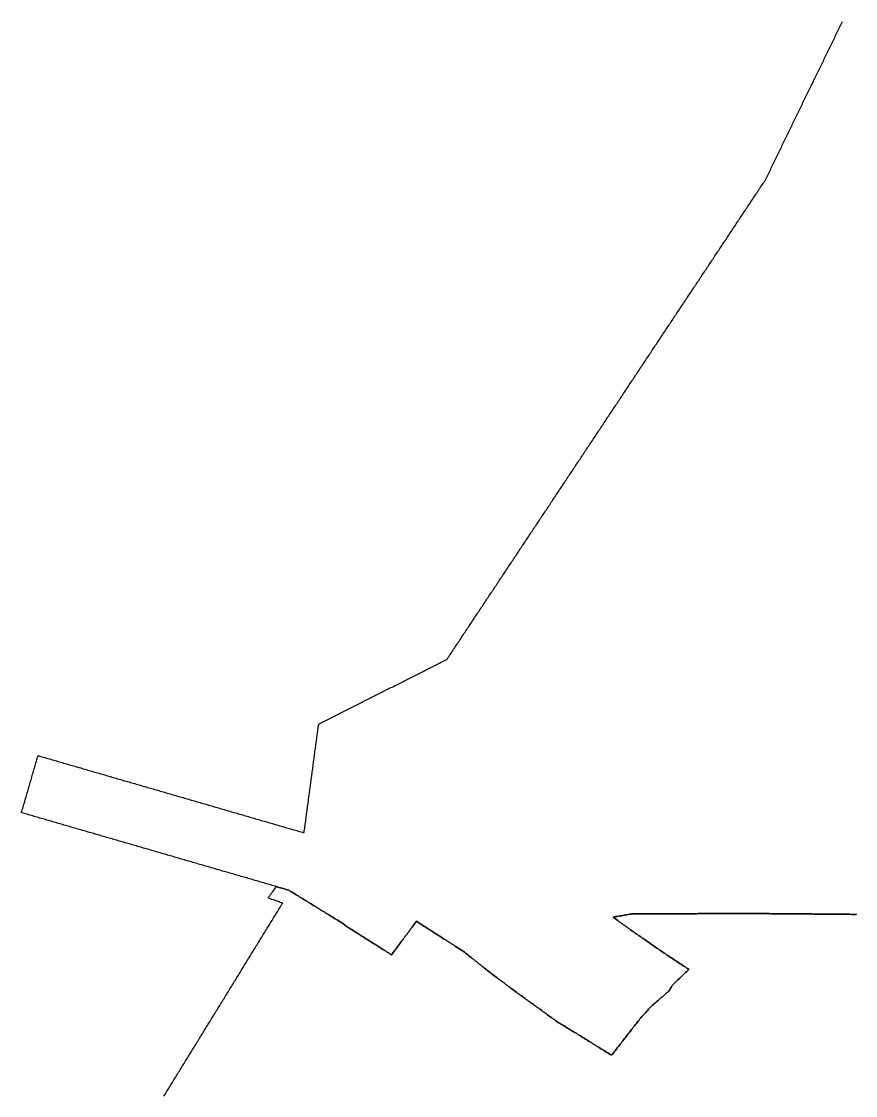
# Model space of a CAD drawing. Header units: inches. Extents: x 130170 to 284068, y 377793 to 804530.
# Drawn here: x 151872 to 157483, y 614073 to 621298 of the extents above; entities that cross this region are included whole.
import ezdxf

# ---------------------------------------------------------------- set-up
doc = ezdxf.new("R2010")
doc.units = ezdxf.units.IN
doc.header["$MEASUREMENT"] = 0
doc.layers.add('muni_il', color=7, linetype='Continuous')

msp = doc.modelspace()

# ---------------------------------------------------------------- linework, layer by layer
at = {"layer": 'muni_il'}
for points in [[(157489.4, 615292.4), (157482.2, 615291.5), (157473.1, 615291.6), (157463.9, 615291.7), (157454.8, 615291.8), (157445, 615291.9), (157435.2, 615291.9), (157425.5, 615292), (157415.7, 615292.1), (157405.9, 615292.2), (157396.2, 615292.3), (157386.4, 615292.4), (157376.6, 615292.5), (157366.9, 615292.6), (157357.1, 615292.6), (157347.3, 615292.7), (157337.6, 615292.8), (157327.8, 615292.9), (157318.2, 615293), (157308.7, 615293.1), (157298.8, 615293.2), (157288.8, 615293.3), (157278.9, 615293.4), (157268.9, 615293.5), (157259, 615293.5), (157249, 615293.6), (157239.1, 615293.7), (157229.1, 615293.8), (157219.2, 615293.9), (157209.2, 615294), (157199.3, 615294.1), (157189.3, 615294.2), (157179.4, 615294.3), (157169.4, 615294.4), (157159.5, 615294.5), (157149.5, 615294.6), (157139.6, 615294.6), (157129.6, 615294.7), (157119.7, 615294.8), (157109.7, 615294.9), (157099.8, 615295), (157089.8, 615295.1), (157079.9, 615295.2), (157069.9, 615295.3), (157060, 615295.4), (157050, 615295.5), (157040.1, 615295.6), (157030.1, 615295.7), (157020.2, 615295.8), (157010.2, 615295.8), (157000.3, 615295.9), (156990.4, 615296), (156980.7, 615296), (156970.9, 615296.1), (156961.2, 615296.1), (156951.5, 615296.1), (156941.8, 615296.2), (156932.1, 615296.2), (156922.4, 615296.3), (156912.7, 615296.3), (156902.9, 615296.4), (156893.2, 615296.4), (156883.5, 615296.5), (156873.8, 615296.5), (156865, 615296.6), (156856.3, 615296.8), (156847.5, 615296.9), (156838.8, 615297), (156830, 615297.1), (156821.3, 615297.2), (156812.5, 615297.3), (156803.8, 615297.4), (156794.5, 615297.4), (156785.2, 615297.3), (156775.9, 615297.3), (156766.6, 615297.2), (156757.3, 615297.2), (156748, 615297.1), (156738.7, 615297), (156729.4, 615297), (156720.1, 615296.9), (156710.8, 615296.9), (156701.5, 615296.8), (156692.2, 615296.8), (156682.9, 615296.7), (156673.6, 615296.8), (156664.3, 615296.8), (156655, 615296.9), (156645.7, 615296.9), (156636.5, 615297), (156627.2, 615297), (156617.9, 615297.1), (156608.6, 615297.1), (156599.4, 615297.2), (156590.1, 615297.2), (156580.8, 615297.3), (156571.5, 615297.3), (156562.2, 615297.4), (156552.3, 615297.3), (156542.4, 615297.2), (156532.5, 615297.2), (156522.6, 615297.1), (156512.7, 615297), (156502.8, 615296.9), (156492.9, 615296.9), (156483, 615296.8), (156473.1, 615296.7), (156463.2, 615296.6), (156453.2, 615296.6), (156443.3, 615296.5), (156433.4, 615296.4), (156423.5, 615296.4), (156413.6, 615296.3), (156403.7, 615296.2), (156393.8, 615296.1), (156383.9, 615296.1), (156374, 615296), (156364.1, 615295.9), (156354.2, 615295.9), (156344.3, 615295.8), (156334.3, 615295.7), (156324.4, 615295.6), (156314.5, 615295.6), (156304.6, 615295.5), (156294.7, 615295.4), (156284.8, 615295.4), (156274.9, 615295.3), (156265, 615295.2), (156255.1, 615295.1), (156245.2, 615295.1), (156235.3, 615295), (156225.4, 615294.9), (156215.4, 615294.8), (156205.5, 615294.8), (156195.6, 615294.7), (156185.7, 615294.6), (156175.8, 615294.6), (156165.9, 615294.5), (156156, 615294.4), (156146.1, 615294.4), (156136.3, 615294.5), (156126.5, 615294.5), (156116.6, 615294.5), (156106.8, 615294.6), (156096.9, 615294.6), (156087.1, 615294.6), (156077.2, 615294.6), (156067.4, 615294.7), (156057.5, 615294.7), (156047.7, 615294.7), (156037.8, 615294.8), (156028, 615294.8), (156018.1, 615294.8), (156008.3, 615294.9), (155998.4, 615294.9), (155988.6, 615294.9), (155978.7, 615294.9), (155972.6, 615293.9), (155963.3, 615292.4), (155954, 615290.8), (155944.6, 615289.2), (155935.3, 615287.6), (155926, 615286), (155916.7, 615284.4), (155907.4, 615282.8), (155898.1, 615281.2), (155888.7, 615279.6), (155879.4, 615278), (155870.1, 615276.4), (155860.8, 615274.8), (155851.5, 615273.2), (155859.4, 615267.5), (155867.3, 615261.8), (155875.1, 615256.1), (155883, 615250.4), (155890.9, 615244.7), (155898.8, 615239), (155906.7, 615233.3), (155914.6, 615227.6), (155922.5, 615221.9), (155930.4, 615216.2), (155938.3, 615210.5), (155946.1, 615204.8), (155954, 615199.1), (155961.9, 615193.4), (155969.8, 615187.6), (155977.7, 615181.9), (155985.6, 615176.2), (155993.1, 615171.1), (156000.6, 615165.9), (156008.1, 615160.7), (156015.6, 615155.5), (156023.1, 615150.3), (156030.7, 615145.2), (156038.2, 615140), (156045.7, 615134.8), (156053.2, 615129.6), (156060.7, 615124.4), (156068.2, 615119.3), (156076.1, 615113.8), (156083.9, 615108.3), (156091.8, 615102.8), (156099.6, 615097.2), (156107.5, 615091.7), (156115.4, 615086.2), (156123.2, 615080.7), (156131.1, 615075.2), (156138.9, 615069.7), (156146.8, 615064.2), (156154.6, 615058.7), (156162.5, 615053.2), (156170.3, 615047.7), (156178.6, 615042.2), (156186.9, 615036.7), (156195.2, 615031.3), (156203.5, 615025.8), (156211.8, 615020.3), (156220.1, 615014.8), (156228.4, 615009.3), (156236.6, 615003.9), (156244.9, 614998.4), (156253.2, 614992.9), (156261.5, 614987.4), (156269.8, 614981.9), (156278.1, 614976.4), (156286.4, 614971), (156294.7, 614965.5), (156302.9, 614960), (156311.2, 614954.5), (156319.5, 614949), (156327.8, 614943.6), (156336.1, 614938.1), (156344.4, 614932.6), (156352.7, 614927.1), (156361, 614921.6), (156353.9, 614914.8), (156346.9, 614907.9), (156339.9, 614901.1), (156332.8, 614894.3), (156325.8, 614887.4), (156318.8, 614880.6), (156311.7, 614873.7), (156304.7, 614866.9), (156297.7, 614860.1), (156290.6, 614853.2), (156283.6, 614846.4), (156276.6, 614839.5), (156269.5, 614832.7), (156262.5, 614825.9), (156255.5, 614819), (156248.4, 614812.2), (156244.1, 614804.8), (156239.7, 614797.5), (156235.3, 614790.2), (156230.9, 614782.8), (156226.5, 614775.5), (156219.3, 614769.2), (156212, 614762.9), (156204.8, 614756.6), (156197.6, 614750.3), (156190.3, 614744), (156183.1, 614737.7), (156175.8, 614731.4), (156168.6, 614725.1), (156161.3, 614718.8), (156154.1, 614712.5), (156146.8, 614706.2), (156139.6, 614699.9), (156132.3, 614693.6), (156125.1, 614687.3), (156117.8, 614681), (156111.1, 614674.1), (156104.5, 614667.2), (156097.8, 614660.2), (156091.1, 614653.3), (156084.4, 614646.4), (156077.7, 614639.5), (156071.1, 614632.6), (156064.4, 614625.7), (156057.7, 614618.7), (156051, 614611.8), (156044.9, 614604.1), (156038.8, 614596.3), (156032.7, 614588.5), (156026.7, 614580.8), (156020.6, 614573), (156014.5, 614565.2), (156008.4, 614557.5), (156002.3, 614549.7), (155996.2, 614542), (155990.1, 614534.2), (155984, 614526.4), (155977.9, 614518.7), (155971.8, 614510.9), (155965.7, 614503.1), (155959.6, 614495.4), (155953.5, 614487.6), (155947.4, 614479.9), (155941.3, 614472.1), (155935.2, 614464.3), (155929.1, 614456.6), (155923, 614448.8), (155917.2, 614441.3), (155911.4, 614433.8), (155905.6, 614426.3), (155899.8, 614418.7), (155894, 614411.2), (155888.1, 614403.7), (155882.3, 614396.2), (155876.5, 614388.7), (155870.7, 614381.2), (155864.9, 614373.6), (155859.1, 614366.1), (155853.2, 614358.6), (155847.4, 614351.1), (155841.6, 614343.6), (155833.2, 614348.8), (155824.9, 614354), (155816.5, 614359.2), (155808.1, 614364.4), (155799.8, 614369.6), (155791.4, 614374.8), (155783, 614380), (155774.6, 614385.2), (155766.3, 614390.4), (155757.9, 614395.6), (155749.5, 614400.8), (155741.2, 614406), (155732.8, 614411.2), (155724.4, 614416.4), (155716, 614421.6), (155707.7, 614426.8), (155699.3, 614432), (155690.9, 614437.2), (155682.6, 614442.4), (155674.2, 614447.6), (155665.8, 614452.8), (155657.5, 614458), (155649.1, 614463.2), (155640.7, 614468.4), (155632.3, 614473.6), (155624, 614478.8), (155615.6, 614484), (155607.2, 614489.2), (155598.9, 614494.4), (155590.5, 614499.6), (155582.1, 614504.8), (155574.8, 614509.2), (155567.6, 614513.6), (155560.3, 614518), (155553, 614522.5), (155545.7, 614526.9), (155538.4, 614531.3), (155530.5, 614536.1), (155522.6, 614540.9), (155514.7, 614545.7), (155506.8, 614550.5), (155498.9, 614555.3), (155491, 614560.1), (155483.1, 614564.9), (155475.1, 614569.7), (155467.2, 614575.5), (155459.2, 614581.3), (155451.2, 614587.1), (155443.2, 614592.9), (155435.2, 614598.6), (155427.2, 614604.4), (155419.2, 614610.2), (155411.3, 614616), (155403.3, 614621.7), (155395.3, 614627.5), (155387.3, 614633.3), (155379.3, 614639.1), (155371.3, 614644.8), (155363.3, 614650.6), (155355.4, 614656.4), (155347.4, 614662.2), (155339.4, 614667.9), (155331.4, 614673.7), (155323.4, 614679.5), (155315.4, 614685.3), (155307.4, 614691), (155299.5, 614696.8), (155291.5, 614702.6), (155283.5, 614708.4), (155275.5, 614714.2), (155267.5, 614719.9), (155259.5, 614725.7), (155251.5, 614731.5), (155243.6, 614737.3), (155235.6, 614743), (155227.6, 614748.8), (155219.6, 614754.6), (155211.6, 614760.4), (155203.6, 614766.1), (155195.8, 614771.9), (155188, 614777.7), (155180.3, 614783.6), (155172.5, 614789.4), (155164.7, 614795.2), (155156.9, 614801), (155149.1, 614806.8), (155141.3, 614812.6), (155133.5, 614818.4), (155125.7, 614824.2), (155117.9, 614830), (155110.1, 614835.8), (155102.4, 614841.6), (155094.6, 614847.4), (155086.8, 614853.2), (155079, 614859), (155071.2, 614864.8), (155063.4, 614870.6), (155055.6, 614876.4), (155047.8, 614882.2), (155040, 614888), (155032.5, 614894), (155024.9, 614900), (155017.4, 614905.9), (155009.8, 614911.9), (155002.2, 614917.9), (154994.7, 614923.8), (154987.1, 614929.8), (154979.6, 614935.8), (154972, 614941.7), (154964.5, 614947.7), (154956.9, 614953.6), (154949.4, 614959.6), (154941.8, 614965.6), (154934.2, 614971.5), (154926.7, 614977.5), (154919.1, 614983.5), (154911.6, 614989.4), (154904, 614995.4), (154896.5, 615001.4), (154888.9, 615007.3), (154881.3, 615013.3), (154873.8, 615019.2), (154866.2, 615025.2), (154858.7, 615031.2), (154851.1, 615037.1), (154843.6, 615043.1), (154835.3, 615048.4), (154827, 615053.7), (154818.7, 615059), (154810.5, 615064.3), (154802.2, 615069.7), (154793.9, 615075), (154785.6, 615080.3), (154777.4, 615085.6), (154769.1, 615090.9), (154760.8, 615096.2), (154752.5, 615101.5), (154744.3, 615106.8), (154736, 615112.1), (154727.7, 615117.4), (154719.4, 615122.7), (154711.2, 615128), (154702.9, 615133.4), (154694.6, 615138.7), (154686.3, 615144), (154678, 615149.3), (154669.8, 615154.6), (154661.5, 615159.9), (154653.2, 615165.2), (154644.9, 615170.5), (154636.7, 615175.8), (154628.4, 615181.1), (154620.1, 615186.4), (154611.8, 615191.8), (154603.6, 615197.1), (154595.3, 615202.4), (154587, 615207.7), (154578.7, 615213), (154570.5, 615218.3), (154562.2, 615223.6), (154553.9, 615228.9), (154545.6, 615234.2), (154537.4, 615239.5), (154529.1, 615244.8), (154523.3, 615237.1), (154517.5, 615229.3), (154511.7, 615221.6), (154505.9, 615213.8), (154500.1, 615206), (154494.3, 615198.3), (154488.5, 615190.5), (154482.7, 615182.7), (154476.9, 615175), (154471.1, 615167.2), (154465.4, 615159.5), (154459.6, 615151.7), (154453.8, 615143.9), (154448, 615136.2), (154442.2, 615128.4), (154436.4, 615120.7), (154430.6, 615112.9), (154424.8, 615105.1), (154419, 615097.4), (154413.2, 615089.6), (154407.4, 615081.8), (154401.6, 615074.1), (154395.8, 615066.3), (154390, 615058.6), (154384.2, 615050.8), (154378.4, 615043), (154372.7, 615035.3), (154366.9, 615027.5), (154361.1, 615019.8), (154352.8, 615025), (154344.5, 615030.2), (154336.2, 615035.4), (154327.9, 615040.7), (154319.7, 615045.9), (154311.4, 615051.1), (154303.1, 615056.4), (154294.8, 615061.6), (154286.5, 615066.8), (154279.7, 615071.2), (154272.8, 615075.5), (154265.9, 615079.9), (154259, 615084.2), (154252.2, 615088.6), (154243.9, 615093.8), (154235.6, 615099), (154227.4, 615104.2), (154219.1, 615109.4), (154210.9, 615114.6), (154202.6, 615119.8), (154194.4, 615125.1), (154186.1, 615130.3), (154177.9, 615135.5), (154169.6, 615140.7), (154161.3, 615145.9), (154153.1, 615151.1), (154144.8, 615156.4), (154136.6, 615161.6), (154128.3, 615166.8), (154120.1, 615172), (154111.8, 615177.2), (154103.6, 615182.4), (154095.3, 615187.6), (154087, 615192.9), (154078.8, 615198.1), (154070.5, 615203.3), (154062.3, 615208.5), (154054, 615213.7), (154045.8, 615218.9), (154047.7, 615221.8), (154040.7, 615226.1), (154033.7, 615230.5), (154026.6, 615234.8), (154019.6, 615239.1), (154011.3, 615244.2), (154003, 615249.4), (153994.7, 615254.5), (153986.3, 615259.6), (153978, 615264.7), (153969.7, 615269.8), (153961.4, 615274.9), (153953.1, 615280), (153944.8, 615285.2), (153936.5, 615290.3), (153928.2, 615295.4), (153919.9, 615300.5), (153911.6, 615305.6), (153903.3, 615310.7), (153895, 615315.8), (153886.6, 615321), (153878.3, 615326.1), (153870, 615331.2), (153861.7, 615336.3), (153853.4, 615341.4), (153845.1, 615346.5), (153836.8, 615351.6), (153828.5, 615356.8), (153820.2, 615361.9), (153811.9, 615367), (153803.6, 615372.1), (153795.3, 615377.2), (153787, 615382.3), (153778.6, 615387.4), (153770.3, 615392.6), (153762, 615397.7), (153753.7, 615402.8), (153745.4, 615407.9), (153737.1, 615413), (153728.8, 615418.1), (153720.5, 615423.3), (153712.2, 615428.4), (153703.9, 615433.5), (153695.6, 615438.6), (153687.3, 615443.7), (153679, 615448.8), (153674.1, 615451.7), (153669.3, 615454.5), (153660.2, 615457.2), (153651.1, 615459.8), (153642, 615462.4), (153632.8, 615465.1), (153623.7, 615467.7), (153614.6, 615470.4), (153605.5, 615473), (153596.4, 615475.7), (153587.2, 615478.3), (153577.7, 615481.1), (153568.2, 615483.8), (153558.7, 615486.6), (153549.1, 615489.4), (153539.6, 615492.1), (153530.1, 615494.9), (153520.5, 615497.6), (153511, 615500.4), (153501.5, 615503.2), (153492, 615505.9), (153482.4, 615508.7), (153472.9, 615511.4), (153463.4, 615514.2), (153453.8, 615517), (153444.3, 615519.7), (153434.8, 615522.5), (153425.2, 615525.3), (153415.7, 615528), (153406.2, 615530.8), (153396.7, 615533.5), (153387.1, 615536.3), (153377.6, 615539.1), (153368.1, 615541.8), (153358.5, 615544.6), (153349, 615547.3), (153339.5, 615550.1), (153330, 615552.9), (153320.4, 615555.6), (153310.9, 615558.4), (153301.4, 615561.2), (153291.8, 615563.9), (153282.3, 615566.7), (153272.8, 615569.4), (153263.2, 615572.2), (153253.7, 615575), (153244.2, 615577.7), (153234.7, 615580.5), (153225.1, 615583.2), (153215.6, 615586), (153206.1, 615588.8), (153196.5, 615591.5), (153187, 615594.3), (153177.5, 615597.1), (153168, 615599.8), (153158.4, 615602.6), (153148.9, 615605.3), (153139.4, 615608.1), (153129.8, 615610.9), (153120.3, 615613.6), (153110.8, 615616.4), (153101.2, 615619.1), (153091.7, 615621.9), (153082.2, 615624.7), (153072.7, 615627.4), (153063.1, 615630.2), (153053.6, 615633), (153044.1, 615635.7), (153034.5, 615638.5), (153025, 615641.2), (153015.5, 615644), (153006, 615646.8), (152996.4, 615649.5), (152986.9, 615652.3), (152977.4, 615655.1), (152967.8, 615657.8), (152958.3, 615660.6), (152948.8, 615663.3), (152939.2, 615666.1), (152929.7, 615668.9), (152920.2, 615671.6), (152910.7, 615674.4), (152901.1, 615677.1), (152891.6, 615679.9), (152882.1, 615682.7), (152872.5, 615685.4), (152863, 615688.2), (152853.5, 615691), (152844, 615693.7), (152834.4, 615696.5), (152824.9, 615699.2), (152815.4, 615702), (152805.8, 615704.8), (152796.3, 615707.5), (152786.8, 615710.3), (152777.2, 615713), (152767.7, 615715.8), (152758.2, 615718.6), (152748.7, 615721.3), (152739.1, 615724.1), (152729.6, 615726.9), (152720.1, 615729.6), (152710.5, 615732.4), (152701, 615735.1), (152691.5, 615737.9), (152681.9, 615740.7), (152672.4, 615743.4), (152662.9, 615746.2), (152653.3, 615749), (152643.8, 615751.7), (152634.3, 615754.5), (152624.7, 615757.3), (152615.2, 615760), (152605.7, 615762.8), (152596.2, 615765.6), (152586.6, 615768.3), (152577.1, 615771.1), (152567.6, 615773.8), (152558, 615776.6), (152548.5, 615779.4), (152539, 615782.1), (152529.4, 615784.9), (152519.9, 615787.7), (152510.4, 615790.4), (152500.8, 615793.2), (152491.3, 615796), (152481.8, 615798.7), (152472.2, 615801.5), (152462.7, 615804.3), (152453.2, 615807), (152443.6, 615809.8), (152434.1, 615812.6), (152424.6, 615815.3), (152415, 615818.1), (152405.5, 615820.8), (152396, 615823.6), (152386.4, 615826.4), (152376.9, 615829.1), (152367.4, 615831.9), (152357.8, 615834.7), (152348.3, 615837.4), (152338.8, 615840.2), (152329.2, 615843), (152319.7, 615845.7), (152310.2, 615848.5), (152300.7, 615851.3), (152291.1, 615854), (152281.6, 615856.8), (152272.1, 615859.6), (152262.5, 615862.3), (152253, 615865.1), (152243.5, 615867.9), (152233.9, 615870.6), (152224.4, 615873.4), (152214.9, 615876.1), (152205.3, 615878.9), (152195.8, 615881.7), (152186.3, 615884.4), (152176.7, 615887.2), (152167.2, 615890), (152157.7, 615892.7), (152148.1, 615895.5), (152138.6, 615898.3), (152129.1, 615901), (152119.5, 615903.8), (152110, 615906.6), (152100.5, 615909.3), (152090.9, 615912.1), (152081.4, 615914.9), (152071.9, 615917.6), (152062.3, 615920.4), (152052.8, 615923.1), (152043.3, 615925.9), (152033.7, 615928.7), (152024.2, 615931.4), (152014.7, 615934.2), (152005.2, 615937), (151995.6, 615939.7), (151986.1, 615942.5), (151976.6, 615945.3), (151967, 615948), (151957.5, 615950.8), (151948, 615953.6), (151938.4, 615956.3), (151928.9, 615959.1), (151919.4, 615961.9), (151909.8, 615964.6), (151900.3, 615967.4), (151890.8, 615970.1), (151881.2, 615972.9), (151871.7, 615975.7), (151874.5, 615985.3), (151877.3, 615994.9), (151880.1, 616004.5), (151882.8, 616014.1), (151885.6, 616023.7), (151888.4, 616033.3), (151891.2, 616042.9), (151894, 616052.5), (151896.8, 616062.1), (151899.6, 616071.7), (151902.3, 616081.3), (151905.1, 616090.9), (151907.9, 616100.5), (151910.7, 616110.1), (151913.5, 616119.7), (151916.3, 616129.3), (151919, 616138.9), (151921.8, 616148.5), (151924.6, 616158.1), (151927.4, 616167.7), (151930.2, 616177.3), (151933, 616186.9), (151935.8, 616196.5), (151938.5, 616206.1), (151941.3, 616215.7), (151944.1, 616225.3), (151946.9, 616234.9), (151949.7, 616244.5), (151952.5, 616254.1), (151955.2, 616263.7), (151958, 616273.3), (151960.8, 616282.9), (151963.6, 616292.5), (151966.4, 616302.1), (151969.2, 616311.7), (151971.9, 616321.3), (151974.7, 616330.9), (151977.5, 616340.5), (151980.3, 616350.1), (151983.1, 616359.7), (151992.6, 616356.9), (152002.2, 616354.1), (152011.8, 616351.4), (152021.3, 616348.6), (152030.9, 616345.8), (152040.5, 616343), (152050, 616340.3), (152059.6, 616337.5), (152069.2, 616334.7), (152078.7, 616331.9), (152088.3, 616329.2), (152097.8, 616326.4), (152107.4, 616323.6), (152117, 616320.8), (152126.5, 616318.1), (152136.1, 616315.3), (152145.7, 616312.5), (152155.2, 616309.7), (152164.8, 616307), (152174.4, 616304.2), (152183.9, 616301.4), (152193.5, 616298.6), (152203.1, 616295.9), (152212.6, 616293.1), (152222.2, 616290.3), (152231.7, 616287.6), (152241.3, 616284.8), (152250.9, 616282), (152260.4, 616279.2), (152270, 616276.5), (152279.6, 616273.7), (152289.1, 616270.9), (152298.7, 616268.1), (152308.3, 616265.4), (152317.8, 616262.6), (152327.4, 616259.8), (152336.9, 616257), (152346.5, 616254.3), (152356.1, 616251.5), (152365.6, 616248.7), (152375.2, 616245.9), (152384.8, 616243.2), (152394.3, 616240.4), (152403.9, 616237.6), (152413.5, 616234.8), (152423, 616232.1), (152432.6, 616229.3), (152442.2, 616226.5), (152451.7, 616223.7), (152461.3, 616221), (152470.8, 616218.2), (152480.4, 616215.4), (152490, 616212.7), (152499.5, 616209.9), (152509.1, 616207.1), (152518.7, 616204.3), (152528.2, 616201.6), (152537.8, 616198.8), (152547.4, 616196), (152556.9, 616193.2), (152566.5, 616190.5), (152576, 616187.7), (152585.6, 616184.9), (152595.2, 616182.1), (152604.7, 616179.4), (152614.3, 616176.6), (152623.9, 616173.8), (152633.4, 616171), (152643, 616168.3), (152652.6, 616165.5), (152662.1, 616162.7), (152671.7, 616159.9), (152681.3, 616157.2), (152690.8, 616154.4), (152700.4, 616151.6), (152709.9, 616148.8), (152719.5, 616146.1), (152729.1, 616143.3), (152738.6, 616140.5), (152748.2, 616137.8), (152757.8, 616135), (152767.3, 616132.2), (152776.9, 616129.4), (152786.5, 616126.7), (152796, 616123.9), (152805.6, 616121.1), (152815.2, 616118.3), (152824.7, 616115.6), (152834.3, 616112.8), (152843.8, 616110), (152853.4, 616107.2), (152863, 616104.5), (152872.5, 616101.7), (152882.1, 616098.9), (152891.7, 616096.1), (152901.2, 616093.4), (152910.8, 616090.6), (152920.4, 616087.8), (152929.9, 616085), (152939.5, 616082.3), (152949, 616079.5), (152958.6, 616076.7), (152968.2, 616074), (152977.7, 616071.2), (152987.3, 616068.4), (152996.9, 616065.6), (153006.4, 616062.9), (153016, 616060.1), (153025.6, 616057.3), (153035.1, 616054.5), (153044.7, 616051.8), (153054.3, 616049), (153063.8, 616046.2), (153073.4, 616043.4), (153082.9, 616040.7), (153092.5, 616037.9), (153102.1, 616035.1), (153111.6, 616032.3), (153121.2, 616029.6), (153130.8, 616026.8), (153140.3, 616024), (153149.9, 616021.2), (153159.5, 616018.5), (153169, 616015.7), (153178.6, 616012.9), (153188.1, 616010.1), (153197.7, 616007.4), (153207.3, 616004.6), (153216.8, 616001.8), (153226.4, 615999.1), (153236, 615996.3), (153245.5, 615993.5), (153255.1, 615990.7), (153264.7, 615988), (153274.2, 615985.2), (153283.8, 615982.4), (153293.4, 615979.6), (153302.9, 615976.9), (153312.5, 615974.1), (153322, 615971.3), (153331.6, 615968.5), (153341.2, 615965.8), (153350.7, 615963), (153360.3, 615960.2), (153369.9, 615957.4), (153379.4, 615954.7), (153389, 615951.9), (153398.6, 615949.1), (153408.1, 615946.3), (153417.7, 615943.6), (153427.3, 615940.8), (153436.8, 615938), (153446.4, 615935.2), (153455.9, 615932.5), (153465.5, 615929.7), (153475.1, 615926.9), (153484.6, 615924.2), (153494.2, 615921.4), (153503.8, 615918.6), (153513.3, 615915.8), (153522.9, 615913.1), (153532.5, 615910.3), (153542, 615907.5), (153551.6, 615904.7), (153561.1, 615902), (153570.7, 615899.2), (153580.3, 615896.4), (153589.8, 615893.6), (153599.4, 615890.9), (153609, 615888.1), (153618.5, 615885.3), (153628.1, 615882.5), (153637.7, 615879.8), (153647.2, 615877), (153656.8, 615874.2), (153666.4, 615871.4), (153675.9, 615868.7), (153685.5, 615865.9), (153695, 615863.1), (153704.6, 615860.3), (153714.2, 615857.6), (153723.7, 615854.8), (153733.3, 615852), (153742.9, 615849.3), (153752.4, 615846.5), (153762, 615843.7), (153767.7, 615843.2), (153773.3, 615842.7), (153774.6, 615852.4), (153775.9, 615862.1), (153777.2, 615871.8), (153778.5, 615881.5), (153779.8, 615891.2), (153781.1, 615900.9), (153782.5, 615910.6), (153783.8, 615920.3), (153785.1, 615930), (153786.4, 615939.7), (153787.7, 615949.4), (153789, 615959.1), (153790.3, 615968.9), (153791.6, 615978.6), (153792.9, 615988.3), (153794.2, 615998), (153795.5, 616007.7), (153796.8, 616017.4), (153798.1, 616027.1), (153799.4, 616036.8), (153800.7, 616046.5), (153802, 616056.2), (153803.3, 616065.9), (153804.6, 616075.6), (153805.9, 616085.3), (153807.2, 616095), (153808.5, 616104.7), (153809.8, 616114.4), (153811.1, 616124.1), (153812.4, 616133.8), (153813.7, 616143.5), (153815, 616153.2), (153816.3, 616163), (153817.6, 616172.7), (153818.9, 616182.4), (153820.2, 616192.1), (153821.5, 616201.8), (153822.8, 616211.5), (153824.1, 616221.2), (153825.4, 616231), (153826.7, 616240.7), (153828, 616250.4), (153829.3, 616260.1), (153830.7, 616269.8), (153832, 616279.5), (153833.3, 616289.2), (153834.6, 616298.9), (153835.9, 616308.7), (153837.2, 616318.4), (153838.5, 616328.1), (153839.8, 616337.8), (153841.1, 616347.5), (153842.4, 616357.2), (153843.7, 616366.9), (153845, 616376.7), (153846.3, 616386.4), (153847.6, 616396.1), (153848.9, 616405.8), (153850.2, 616415.5), (153851.5, 616425.2), (153852.8, 616434.9), (153854.1, 616444.6), (153855.4, 616454.4), (153856.7, 616464.1), (153858, 616473.8), (153859.3, 616483.5), (153860.6, 616493.2), (153861.9, 616502.9), (153863.2, 616512.6), (153864.5, 616522.4), (153865.8, 616532.1), (153867.1, 616541.8), (153868.5, 616551.5), (153869.8, 616561.2), (153871.1, 616570.9), (153879.9, 616575.4), (153888.7, 616579.9), (153897.5, 616584.3), (153906.4, 616588.8), (153915.2, 616593.3), (153924, 616597.7), (153932.9, 616602.2), (153941.7, 616606.7), (153950.5, 616611.1), (153959.4, 616615.6), (153968.2, 616620.1), (153977, 616624.5), (153985.8, 616629), (153994.7, 616633.5), (154003.5, 616637.9), (154012.3, 616642.4), (154021.2, 616646.9), (154030, 616651.3), (154038.8, 616655.8), (154047.7, 616660.3), (154056.5, 616664.7), (154065.3, 616669.2), (154074.1, 616673.7), (154083, 616678.2), (154091.8, 616682.6), (154100.6, 616687.1), (154109.5, 616691.6), (154118.3, 616696), (154127.1, 616700.5), (154136, 616705), (154144.8, 616709.4), (154153.6, 616713.9), (154162.4, 616718.4), (154171.3, 616722.8), (154180.1, 616727.3), (154188.9, 616731.8), (154197.8, 616736.2), (154206.6, 616740.7), (154215.4, 616745.2), (154224.3, 616749.6), (154233.1, 616754.1), (154241.9, 616758.6), (154250.7, 616763), (154259.6, 616767.5), (154268.4, 616772), (154277.2, 616776.4), (154286.1, 616780.9), (154294.9, 616785.4), (154303.7, 616789.8), (154312.6, 616794.3), (154321.4, 616798.8), (154330.2, 616803.3), (154339.1, 616807.7), (154347.9, 616812.2), (154356.7, 616816.7), (154365.5, 616821.1), (154374.4, 616825.6), (154383.2, 616830.1), (154392, 616834.5), (154400.9, 616839), (154409.7, 616843.5), (154418.5, 616847.9), (154427.4, 616852.4), (154436.2, 616856.9), (154445, 616861.3), (154453.8, 616865.8), (154462.7, 616870.3), (154471.5, 616874.7), (154480.3, 616879.2), (154489.2, 616883.7), (154498, 616888.1), (154506.8, 616892.6), (154515.7, 616897.1), (154524.5, 616901.5), (154533.3, 616906), (154542.1, 616910.5), (154551, 616915), (154559.8, 616919.4), (154568.6, 616923.9), (154577.5, 616928.4), (154586.3, 616932.8), (154595.1, 616937.3), (154604, 616941.8), (154612.8, 616946.2), (154621.6, 616950.7), (154630.4, 616955.2), (154639.3, 616959.6), (154648.1, 616964.1), (154656.9, 616968.6), (154665.8, 616973), (154674.4, 616977.4), (154683, 616981.8), (154691.7, 616986.2), (154700.3, 616990.5), (154709, 616994.9), (154717.6, 616999.3), (154726.3, 617003.7), (154734.9, 617008), (154740.4, 617016.3), (154746, 617024.7), (154751.5, 617033), (154757, 617041.3), (154762.5, 617049.6), (154768.1, 617057.9), (154773.6, 617066.2), (154779.1, 617074.5), (154784.6, 617082.8), (154790.1, 617091.2), (154795.7, 617099.5), (154801.2, 617107.8), (154806.7, 617116.1), (154812.2, 617124.4), (154817.8, 617132.7), (154823.3, 617141), (154828.8, 617149.4), (154834.3, 617157.7), (154839.8, 617166), (154845.4, 617174.3), (154850.9, 617182.6), (154856.4, 617190.9), (154861.9, 617199.2), (154867.5, 617207.6), (154873, 617215.9), (154878.5, 617224.2), (154884, 617232.5), (154889.6, 617240.8), (154895.1, 617249.1), (154900.6, 617257.4), (154906.1, 617265.8), (154911.6, 617274.1), (154917.2, 617282.4), (154922.7, 617290.7), (154928.2, 617299), (154933.7, 617307.3), (154939.3, 617315.6), (154944.8, 617323.9), (154950.3, 617332.3), (154955.8, 617340.6), (154961.4, 617348.9), (154966.9, 617357.2), (154972.4, 617365.5), (154977.9, 617373.8), (154983.4, 617382.1), (154989, 617390.5), (154994.5, 617398.8), (155000, 617407.1), (155005.5, 617415.4), (155011.1, 617423.7), (155016.6, 617432), (155022.1, 617440.3), (155027.6, 617448.7), (155033.1, 617457), (155038.7, 617465.3), (155044.2, 617473.6), (155049.7, 617481.9), (155055.2, 617490.2), (155060.8, 617498.5), (155066.3, 617506.8), (155071.8, 617515.2), (155077.3, 617523.5), (155082.9, 617531.8), (155088.4, 617540.1), (155093.9, 617548.4), (155099.4, 617556.7), (155104.9, 617565), (155110.5, 617573.4), (155116, 617581.7), (155121.5, 617590), (155127, 617598.3), (155132.6, 617606.6), (155138.1, 617614.9), (155143.6, 617623.2), (155149.1, 617631.6), (155154.7, 617639.9), (155160.2, 617648.2), (155165.7, 617656.5), (155171.2, 617664.8), (155176.7, 617673.1), (155182.3, 617681.4), (155187.8, 617689.7), (155193.3, 617698.1), (155198.8, 617706.4), (155204.4, 617714.7), (155209.9, 617723), (155215.4, 617731.3), (155220.9, 617739.6), (155226.4, 617747.9), (155232, 617756.3), (155237.5, 617764.6), (155243, 617772.9), (155248.5, 617781.2), (155254.1, 617789.5), (155259.6, 617797.8), (155265.1, 617806.1), (155270.6, 617814.5), (155276.2, 617822.8), (155281.7, 617831.1), (155287.2, 617839.4), (155292.7, 617847.7), (155298.2, 617856), (155303.8, 617864.3), (155309.3, 617872.6), (155314.8, 617881), (155320.3, 617889.3), (155325.9, 617897.6), (155331.4, 617905.9), (155336.9, 617914.2), (155342.4, 617922.5), (155348, 617930.8), (155353.5, 617939.2), (155359, 617947.5), (155364.5, 617955.8), (155370, 617964.1), (155375.6, 617972.4), (155381.1, 617980.7), (155386.6, 617989), (155392.1, 617997.4), (155397.7, 618005.7), (155403.2, 618014), (155408.7, 618022.3), (155414.2, 618030.6), (155419.7, 618038.9), (155425.3, 618047.2), (155430.8, 618055.6), (155436.3, 618063.9), (155441.8, 618072.2), (155447.4, 618080.5), (155452.9, 618088.8), (155458.4, 618097.1), (155463.9, 618105.4), (155469.5, 618113.7), (155475, 618122.1), (155480.5, 618130.4), (155486, 618138.7), (155491.5, 618147), (155497.1, 618155.3), (155502.6, 618163.6), (155508.1, 618171.9), (155513.6, 618180.3), (155519.2, 618188.6), (155524.7, 618196.9), (155530.2, 618205.2), (155535.7, 618213.5), (155541.3, 618221.8), (155546.8, 618230.1), (155552.3, 618238.5), (155557.8, 618246.8), (155563.3, 618255.1), (155568.9, 618263.4), (155574.4, 618271.7), (155579.9, 618280), (155585.4, 618288.3), (155591, 618296.6), (155596.5, 618305), (155602, 618313.3), (155607.5, 618321.6), (155613, 618329.9), (155618.6, 618338.2), (155624.1, 618346.5), (155629.6, 618354.8), (155635.1, 618363.2), (155640.7, 618371.5), (155646.2, 618379.8), (155651.7, 618388.1), (155657.2, 618396.4), (155662.8, 618404.7), (155668.3, 618413), (155673.8, 618421.4), (155679.3, 618429.7), (155684.8, 618438), (155690.4, 618446.3), (155695.9, 618454.6), (155701.4, 618462.9), (155706.9, 618471.2), (155712.5, 618479.5), (155718, 618487.9), (155723.5, 618496.2), (155729, 618504.5), (155734.6, 618512.8), (155740.1, 618521.1), (155745.6, 618529.4), (155751.1, 618537.7), (155756.6, 618546.1), (155762.2, 618554.4), (155767.7, 618562.7), (155773.2, 618571), (155778.7, 618579.3), (155784.3, 618587.6), (155789.8, 618595.9), (155795.3, 618604.3), (155800.8, 618612.6), (155806.3, 618620.9), (155811.9, 618629.2), (155817.4, 618637.5), (155822.9, 618645.8), (155828.4, 618654.1), (155834, 618662.5), (155839.5, 618670.8), (155845, 618679.1), (155850.5, 618687.4), (155856.1, 618695.7), (155861.6, 618704), (155867.1, 618712.3), (155872.6, 618720.6), (155878.1, 618729), (155883.7, 618737.3), (155889.2, 618745.6), (155894.7, 618753.9), (155900.2, 618762.2), (155905.8, 618770.5), (155911.3, 618778.8), (155916.8, 618787.2), (155922.3, 618795.5), (155927.9, 618803.8), (155933.4, 618812.1), (155938.9, 618820.4), (155944.4, 618828.7), (155949.9, 618837), (155955.5, 618845.4), (155961, 618853.7), (155966.5, 618862), (155972, 618870.3), (155977.6, 618878.6), (155983.1, 618886.9), (155988.6, 618895.2), (155994.1, 618903.5), (155999.6, 618911.9), (156005.2, 618920.2), (156010.7, 618928.5), (156016.2, 618936.8), (156021.7, 618945.1), (156027.3, 618953.4), (156032.8, 618961.7), (156038.3, 618970.1), (156043.8, 618978.4), (156049.4, 618986.7), (156054.9, 618995), (156060.4, 619003.3), (156065.9, 619011.6), (156071.4, 619019.9), (156077, 619028.3), (156082.5, 619036.6), (156088, 619044.9), (156093.5, 619053.2), (156099.1, 619061.5), (156104.6, 619069.8), (156110.1, 619078.1), (156115.6, 619086.4), (156121.1, 619094.8), (156126.7, 619103.1), (156132.2, 619111.4), (156137.7, 619119.7), (156143.2, 619128), (156148.8, 619136.3), (156154.3, 619144.6), (156159.8, 619153), (156165.3, 619161.3), (156170.9, 619169.6), (156176.4, 619177.9), (156181.9, 619186.2), (156187.4, 619194.5), (156192.9, 619202.8), (156198.5, 619211.2), (156204, 619219.5), (156209.5, 619227.8), (156215, 619236.1), (156220.6, 619244.4), (156226.1, 619252.7), (156231.6, 619261), (156237.1, 619269.3), (156242.7, 619277.7), (156248.2, 619286), (156253.7, 619294.3), (156259.2, 619302.6), (156264.7, 619310.9), (156270.3, 619319.2), (156275.8, 619327.5), (156281.3, 619335.9), (156286.8, 619344.2), (156292.4, 619352.5), (156297.9, 619360.8), (156303.4, 619369.1), (156308.9, 619377.4), (156314.4, 619385.7), (156320, 619394.1), (156325.5, 619402.4), (156331, 619410.7), (156336.5, 619419), (156342.1, 619427.3), (156347.6, 619435.6), (156352.5, 619443), (156357.4, 619450.4), (156362.4, 619457.9), (156367.3, 619465.3), (156372.8, 619473.5), (156378.2, 619481.8), (156383.7, 619490), (156389.2, 619498.3), (156394.7, 619506.5), (156400.2, 619514.8), (156405.7, 619523), (156411.1, 619531.3), (156416.6, 619539.5), (156422.1, 619547.8), (156427.6, 619556.1), (156433.1, 619564.3), (156438.6, 619572.6), (156444, 619580.8), (156449.5, 619589.1), (156455, 619597.3), (156460.5, 619605.6), (156466, 619613.8), (156471.5, 619622.1), (156476.9, 619630.3), (156482.4, 619638.6), (156487.9, 619646.8), (156493.4, 619655.1), (156498.9, 619663.3), (156504.3, 619671.6), (156509.8, 619679.9), (156515.3, 619688.1), (156520.8, 619696.4), (156526.3, 619704.6), (156531.8, 619712.9), (156537.2, 619721.1), (156542.7, 619729.4), (156548.2, 619737.6), (156553.7, 619745.9), (156559.2, 619754.1), (156564.7, 619762.4), (156570.1, 619770.6), (156575.6, 619778.9), (156581.1, 619787.2), (156586.6, 619795.4), (156592.1, 619803.7), (156597.6, 619811.9), (156603, 619820.2), (156608.5, 619828.4), (156614, 619836.7), (156619.5, 619844.9), (156625, 619853.2), (156630.5, 619861.4), (156635.9, 619869.7), (156641.4, 619877.9), (156646.9, 619886.2), (156652.4, 619894.5), (156657.9, 619902.7), (156663.4, 619911), (156668.8, 619919.2), (156674.3, 619927.5), (156679.8, 619935.7), (156685.3, 619944), (156690.8, 619952.2), (156696.3, 619960.5), (156701.7, 619968.7), (156707.2, 619977), (156712.7, 619985.2), (156718.2, 619993.5), (156723.7, 620001.7), (156729.2, 620010), (156734.6, 620018.3), (156740.1, 620026.5), (156745.6, 620034.8), (156751.1, 620043), (156756.6, 620051.3), (156762, 620059.5), (156767.5, 620067.8), (156773, 620076), (156778.5, 620084.3), (156784, 620092.5), (156789.5, 620100.8), (156794.9, 620109), (156800.4, 620117.3), (156805.9, 620125.6), (156811.4, 620133.8), (156816.9, 620142.1), (156822.4, 620150.3), (156827.8, 620158.6), (156833.3, 620166.8), (156838.8, 620175.1), (156844.3, 620183.3), (156849.8, 620191.6), (156855.3, 620199.8), (156860.7, 620208.1), (156866.2, 620216.3), (156871.7, 620224.6), (156877.2, 620232.8), (156881.5, 620241.8), (156885.9, 620250.8), (156890.2, 620259.7), (156894.6, 620268.7), (156898.9, 620277.6), (156903.3, 620286.6), (156907.6, 620295.5), (156912, 620304.5), (156916.3, 620313.4), (156920.7, 620322.4), (156925, 620331.3), (156929.4, 620340.3), (156933.7, 620349.2), (156938.1, 620358.2), (156942.4, 620367.1), (156946.8, 620376.1), (156951.1, 620385), (156955.5, 620394), (156959.8, 620402.9), (156964.2, 620411.9), (156968.5, 620420.9), (156972.9, 620429.8), (156977.2, 620438.8), (156981.6, 620447.7), (156985.9, 620456.7), (156990.2, 620465.6), (156994.6, 620474.6), (156998.9, 620483.5), (157003.3, 620492.5), (157007.6, 620501.4), (157012, 620510.4), (157016.3, 620519.3), (157020.7, 620528.3), (157025, 620537.2), (157029.4, 620546.2), (157033.7, 620555.1), (157038.1, 620564.1), (157042.4, 620573), (157046.8, 620582), (157051.1, 620591), (157055.5, 620599.9), (157059.8, 620608.9), (157064.2, 620617.8), (157068.5, 620626.8), (157072.9, 620635.7), (157077.2, 620644.7), (157081.6, 620653.6), (157085.9, 620662.6), (157090.3, 620671.5), (157094.6, 620680.5), (157099, 620689.4), (157103.3, 620698.4), (157107.7, 620707.3), (157112, 620716.3), (157116.3, 620725.2), (157120.7, 620734.2), (157125, 620743.1), (157129.4, 620752.1), (157133.7, 620761), (157138.1, 620770), (157142.4, 620779), (157146.8, 620787.9), (157151.1, 620796.9), (157155.5, 620805.8), (157159.8, 620814.8), (157164.2, 620823.7), (157168.5, 620832.7), (157172.9, 620841.6), (157177.2, 620850.6), (157181.6, 620859.5), (157185.9, 620868.5), (157190.3, 620877.4), (157194.6, 620886.4), (157199, 620895.3), (157203.3, 620904.3), (157207.7, 620913.2), (157212, 620922.2), (157216.4, 620931.1), (157220.7, 620940.1), (157225.1, 620949.1), (157229.4, 620958), (157233.8, 620967), (157238.1, 620975.9), (157242.5, 620984.9), (157246.8, 620993.8), (157251.1, 621002.8), (157255.5, 621011.7), (157259.8, 621020.7), (157264.2, 621029.6), (157268.5, 621038.6), (157272.9, 621047.5), (157277.2, 621056.5), (157281.6, 621065.4), (157285.9, 621074.4), (157290.3, 621083.3), (157294.6, 621092.3), (157299, 621101.2), (157303.3, 621110.2), (157307.7, 621119.2), (157312, 621128.1), (157316.4, 621137.1), (157320.7, 621146), (157325.1, 621155), (157329.4, 621163.9), (157333.8, 621172.9), (157338.1, 621181.8), (157342.5, 621190.8), (157346.8, 621199.7), (157351.2, 621208.7), (157355.5, 621217.6), (157359.9, 621226.6), (157364.2, 621235.5), (157368.6, 621244.5), (157372.9, 621253.4), (157377.2, 621262.4), (157381.6, 621271.3), (157385.9, 621280.3), (157390.3, 621289.3), (157394.6, 621298.2)], [(152829.7, 614067.8), (152834.9, 614076.3), (152840.1, 614084.8), (152845.3, 614093.3), (152850.6, 614101.8), (152855.8, 614110.3), (152861, 614118.8), (152866.2, 614127.3), (152871.5, 614135.8), (152876.7, 614144.3), (152881.9, 614152.8), (152887.1, 614161.3), (152892.4, 614169.8), (152897.6, 614178.3), (152902.8, 614186.8), (152908.1, 614195.3), (152913.3, 614203.8), (152918.5, 614212.3), (152923.7, 614220.8), (152929, 614229.3), (152934.2, 614237.8), (152939.4, 614246.3), (152944.6, 614254.8), (152949.9, 614263.3), (152955.1, 614271.8), (152960.3, 614280.3), (152965.5, 614288.8), (152970.8, 614297.3), (152976, 614305.8), (152981.2, 614314.3), (152986.5, 614322.8), (152991.7, 614331.3), (152996.9, 614339.8), (153002.1, 614348.3), (153007.4, 614356.8), (153012.6, 614365.3), (153017.8, 614373.8), (153023, 614382.3), (153028.3, 614390.8), (153033.5, 614399.3), (153038.7, 614407.8), (153043.9, 614416.3), (153049.2, 614424.8), (153054.4, 614433.3), (153059.6, 614441.8), (153064.8, 614450.3), (153070.1, 614458.8), (153075.3, 614467.3), (153080.5, 614475.8), (153085.8, 614484.3), (153091, 614492.8), (153096.2, 614501.3), (153101.4, 614509.8), (153106.7, 614518.3), (153111.9, 614526.8), (153117.1, 614535.3), (153122.3, 614543.8), (153127.6, 614552.3), (153132.8, 614560.8), (153138, 614569.3), (153143.2, 614577.8), (153148.5, 614586.2), (153153.7, 614594.7), (153158.9, 614603.2), (153164.2, 614611.7), (153169.4, 614620.2), (153174.6, 614628.7), (153179.8, 614637.2), (153185.1, 614645.7), (153190.3, 614654.2), (153195.5, 614662.7), (153200.7, 614671.2), (153206, 614679.7), (153211.2, 614688.2), (153216.4, 614696.7), (153221.6, 614705.2), (153226.9, 614713.7), (153232.1, 614722.2), (153237.3, 614730.7), (153242.5, 614739.2), (153247.8, 614747.7), (153253, 614756.2), (153258.2, 614764.7), (153263.5, 614773.2), (153268.7, 614781.7), (153273.9, 614790.2), (153279.1, 614798.7), (153284.4, 614807.2), (153289.6, 614815.7), (153294.8, 614824.2), (153300, 614832.7), (153305.3, 614841.2), (153310.5, 614849.7), (153315.7, 614858.2), (153320.9, 614866.7), (153326.2, 614875.2), (153331.4, 614883.7), (153336.6, 614892.2), (153341.9, 614900.7), (153347.1, 614909.2), (153352.3, 614917.7), (153357.5, 614926.2), (153362.8, 614934.7), (153368, 614943.2), (153373.2, 614951.7), (153378.4, 614960.2), (153383.7, 614968.7), (153388.9, 614977.2), (153394.1, 614985.7), (153399.3, 614994.2), (153404.6, 615002.7), (153409.8, 615011.2), (153415, 615019.7), (153420.2, 615028.2), (153425.5, 615036.7), (153430.7, 615045.2), (153435.9, 615053.7), (153441.2, 615062.2), (153446.4, 615070.7), (153451.6, 615079.2), (153456.8, 615087.7), (153462.1, 615096.2), (153467.3, 615104.7), (153472.5, 615113.2), (153477.7, 615121.7), (153483, 615130.1), (153488.2, 615138.6), (153493.4, 615147.1), (153498.6, 615155.6), (153503.9, 615164.1), (153509.1, 615172.6), (153514.3, 615181.1), (153519.6, 615189.6), (153524.8, 615198.1), (153530, 615206.6), (153533.9, 615213), (153537.9, 615219.4), (153541.8, 615225.8), (153546.9, 615234.1), (153552, 615242.5), (153557.2, 615250.8), (153562.3, 615259.1), (153567.4, 615267.5), (153572.5, 615275.8), (153577.7, 615284.2), (153582.8, 615292.5), (153587.9, 615300.8), (153593.1, 615309.2), (153598.2, 615317.5), (153603.3, 615325.8), (153608.4, 615334.2), (153613.6, 615342.5), (153618.7, 615350.9), (153623.8, 615359.2), (153629, 615367.5), (153622.1, 615369.9), (153615.2, 615372.3), (153608.3, 615374.7), (153599.7, 615377.7), (153591.1, 615380.6), (153582.5, 615383.6), (153573.9, 615386.6), (153565.3, 615389.6), (153556.7, 615392.5), (153548.1, 615395.5), (153539.5, 615398.5), (153530.9, 615401.5), (153536.5, 615409.2), (153542.1, 615416.8), (153547.8, 615424.5), (153553.4, 615432.2), (153559.1, 615439.9), (153564.7, 615447.6), (153570.3, 615455.3), (153576, 615462.9), (153581.6, 615470.6), (153587.2, 615478.3), (153596.4, 615475.7), (153605.5, 615473), (153614.6, 615470.4), (153623.7, 615467.7), (153632.8, 615465.1), (153642, 615462.4), (153651.1, 615459.8), (153660.2, 615457.2), (153669.3, 615454.5), (153674.1, 615451.7), (153679, 615448.8), (153687.3, 615443.7), (153695.6, 615438.6), (153703.9, 615433.5), (153712.2, 615428.4), (153720.5, 615423.3), (153728.8, 615418.1), (153737.1, 615413), (153745.4, 615407.9), (153753.7, 615402.8), (153762, 615397.7), (153770.3, 615392.6), (153778.6, 615387.4), (153787, 615382.3), (153795.3, 615377.2), (153803.6, 615372.1), (153811.9, 615367), (153820.2, 615361.9), (153828.5, 615356.8), (153836.8, 615351.6), (153845.1, 615346.5), (153853.4, 615341.4), (153861.7, 615336.3), (153870, 615331.2), (153878.3, 615326.1), (153886.6, 615321), (153895, 615315.8), (153903.3, 615310.7), (153911.6, 615305.6), (153919.9, 615300.5), (153928.2, 615295.4), (153936.5, 615290.3), (153944.8, 615285.2), (153953.1, 615280), (153961.4, 615274.9), (153969.7, 615269.8), (153978, 615264.7), (153986.3, 615259.6), (153994.7, 615254.5), (154003, 615249.4), (154011.3, 615244.2), (154019.6, 615239.1), (154026.6, 615234.8), (154033.7, 615230.5), (154040.7, 615226.1), (154047.7, 615221.8), (154045.8, 615218.9), (154054, 615213.7), (154062.3, 615208.5), (154070.5, 615203.3), (154078.8, 615198.1), (154087, 615192.9), (154095.3, 615187.6), (154103.6, 615182.4), (154111.8, 615177.2), (154120.1, 615172), (154128.3, 615166.8), (154136.6, 615161.6), (154144.8, 615156.4), (154153.1, 615151.1), (154161.3, 615145.9), (154169.6, 615140.7), (154177.9, 615135.5), (154186.1, 615130.3), (154194.4, 615125.1), (154202.6, 615119.8), (154210.9, 615114.6), (154219.1, 615109.4), (154227.4, 615104.2), (154235.6, 615099), (154243.9, 615093.8), (154252.2, 615088.6), (154259, 615084.2), (154265.9, 615079.9), (154272.8, 615075.5), (154279.7, 615071.2), (154286.5, 615066.8), (154294.8, 615061.6), (154303.1, 615056.4), (154311.4, 615051.1), (154319.7, 615045.9), (154327.9, 615040.7), (154336.2, 615035.4), (154344.5, 615030.2), (154352.8, 615025), (154361.1, 615019.8), (154366.9, 615027.5), (154372.7, 615035.3), (154378.4, 615043), (154384.2, 615050.8), (154390, 615058.6), (154395.8, 615066.3), (154401.6, 615074.1), (154407.4, 615081.8), (154413.2, 615089.6), (154419, 615097.4), (154424.8, 615105.1), (154430.6, 615112.9), (154436.4, 615120.7), (154442.2, 615128.4), (154448, 615136.2), (154453.8, 615143.9), (154459.6, 615151.7), (154465.4, 615159.5), (154471.1, 615167.2), (154476.9, 615175), (154482.7, 615182.7), (154488.5, 615190.5), (154494.3, 615198.3), (154500.1, 615206), (154505.9, 615213.8), (154511.7, 615221.6), (154517.5, 615229.3), (154523.3, 615237.1), (154529.1, 615244.8), (154537.4, 615239.5), (154545.6, 615234.2), (154553.9, 615228.9), (154562.2, 615223.6), (154570.5, 615218.3), (154578.7, 615213), (154587, 615207.7), (154595.3, 615202.4), (154603.6, 615197.1), (154611.8, 615191.8), (154620.1, 615186.4), (154628.4, 615181.1), (154636.7, 615175.8), (154644.9, 615170.5), (154653.2, 615165.2), (154661.5, 615159.9), (154669.8, 615154.6), (154678, 615149.3), (154686.3, 615144), (154694.6, 615138.7), (154702.9, 615133.4), (154711.2, 615128), (154719.4, 615122.7), (154727.7, 615117.4), (154736, 615112.1), (154744.3, 615106.8), (154752.5, 615101.5), (154760.8, 615096.2), (154769.1, 615090.9), (154777.4, 615085.6), (154785.6, 615080.3), (154793.9, 615075), (154802.2, 615069.7), (154810.5, 615064.3), (154818.7, 615059), (154827, 615053.7), (154835.3, 615048.4), (154843.6, 615043.1), (154851.1, 615037.1), (154858.7, 615031.2), (154866.2, 615025.2), (154873.8, 615019.2), (154881.3, 615013.3), (154888.9, 615007.3), (154896.5, 615001.4), (154904, 614995.4), (154911.6, 614989.4), (154919.1, 614983.5), (154926.7, 614977.5), (154934.2, 614971.5), (154941.8, 614965.6), (154949.4, 614959.6), (154956.9, 614953.6), (154964.5, 614947.7), (154972, 614941.7), (154979.6, 614935.8), (154987.1, 614929.8), (154994.7, 614923.8), (155002.2, 614917.9), (155009.8, 614911.9), (155017.4, 614905.9), (155024.9, 614900), (155032.5, 614894), (155040, 614888), (155047.8, 614882.2), (155055.6, 614876.4), (155063.4, 614870.6), (155071.2, 614864.8), (155079, 614859), (155086.8, 614853.2), (155094.6, 614847.4), (155102.4, 614841.6), (155110.1, 614835.8), (155117.9, 614830), (155125.7, 614824.2), (155133.5, 614818.4), (155141.3, 614812.6), (155149.1, 614806.8), (155156.9, 614801), (155164.7, 614795.2), (155172.5, 614789.4), (155180.3, 614783.6), (155188, 614777.7), (155195.8, 614771.9), (155203.6, 614766.1), (155211.6, 614760.4), (155219.6, 614754.6), (155227.6, 614748.8), (155235.6, 614743), (155243.6, 614737.3), (155251.5, 614731.5), (155259.5, 614725.7), (155267.5, 614719.9), (155275.5, 614714.2), (155283.5, 614708.4), (155291.5, 614702.6), (155299.5, 614696.8), (155307.4, 614691), (155315.4, 614685.3), (155323.4, 614679.5), (155331.4, 614673.7), (155339.4, 614667.9), (155347.4, 614662.2), (155355.4, 614656.4), (155363.3, 614650.6), (155371.3, 614644.8), (155379.3, 614639.1), (155387.3, 614633.3), (155395.3, 614627.5), (155403.3, 614621.7), (155411.3, 614616), (155419.2, 614610.2), (155427.2, 614604.4), (155435.2, 614598.6), (155443.2, 614592.9), (155451.2, 614587.1), (155459.2, 614581.3), (155467.2, 614575.5), (155475.1, 614569.7), (155483.1, 614564.9), (155491, 614560.1), (155498.9, 614555.3), (155506.8, 614550.5), (155514.7, 614545.7), (155522.6, 614540.9), (155530.5, 614536.1), (155538.4, 614531.3), (155545.7, 614526.9), (155553, 614522.5), (155560.3, 614518), (155567.6, 614513.6), (155574.8, 614509.2), (155582.1, 614504.8), (155590.5, 614499.6), (155598.9, 614494.4), (155607.2, 614489.2), (155615.6, 614484), (155624, 614478.8), (155632.3, 614473.6), (155640.7, 614468.4), (155649.1, 614463.2), (155657.5, 614458), (155665.8, 614452.8), (155674.2, 614447.6), (155682.6, 614442.4), (155690.9, 614437.2), (155699.3, 614432), (155707.7, 614426.8), (155716, 614421.6), (155724.4, 614416.4), (155732.8, 614411.2), (155741.2, 614406), (155749.5, 614400.8), (155757.9, 614395.6), (155766.3, 614390.4), (155774.6, 614385.2), (155783, 614380), (155791.4, 614374.8), (155799.8, 614369.6), (155808.1, 614364.4), (155816.5, 614359.2), (155824.9, 614354), (155833.2, 614348.8), (155841.6, 614343.6), (155847.4, 614351.1), (155853.2, 614358.6), (155859.1, 614366.1), (155864.9, 614373.6), (155870.7, 614381.2), (155876.5, 614388.7), (155882.3, 614396.2), (155888.1, 614403.7), (155894, 614411.2), (155899.8, 614418.7), (155905.6, 614426.3), (155911.4, 614433.8), (155917.2, 614441.3), (155923, 614448.8), (155929.1, 614456.6), (155935.2, 614464.3), (155941.3, 614472.1), (155947.4, 614479.9), (155953.5, 614487.6), (155959.6, 614495.4), (155965.7, 614503.1), (155971.8, 614510.9), (155977.9, 614518.7), (155984, 614526.4), (155990.1, 614534.2), (155996.2, 614542), (156002.3, 614549.7), (156008.4, 614557.5), (156014.5, 614565.2), (156020.6, 614573), (156026.7, 614580.8), (156032.7, 614588.5), (156038.8, 614596.3), (156044.9, 614604.1), (156051, 614611.8), (156057.7, 614618.7), (156064.4, 614625.7), (156071.1, 614632.6), (156077.7, 614639.5), (156084.4, 614646.4), (156091.1, 614653.3), (156097.8, 614660.2), (156104.5, 614667.2), (156111.1, 614674.1), (156117.8, 614681), (156125.1, 614687.3), (156132.3, 614693.6), (156139.6, 614699.9), (156146.8, 614706.2), (156154.1, 614712.5), (156161.3, 614718.8), (156168.6, 614725.1), (156175.8, 614731.4), (156183.1, 614737.7), (156190.3, 614744), (156197.6, 614750.3), (156204.8, 614756.6), (156212, 614762.9), (156219.3, 614769.2), (156226.5, 614775.5), (156230.9, 614782.8), (156235.3, 614790.2), (156239.7, 614797.5), (156244.1, 614804.8), (156248.4, 614812.2), (156255.5, 614819), (156262.5, 614825.9), (156269.5, 614832.7), (156276.6, 614839.5), (156283.6, 614846.4), (156290.6, 614853.2), (156297.7, 614860.1), (156304.7, 614866.9), (156311.7, 614873.7), (156318.8, 614880.6), (156325.8, 614887.4), (156332.8, 614894.3), (156339.9, 614901.1), (156346.9, 614907.9), (156353.9, 614914.8), (156361, 614921.6), (156352.7, 614927.1), (156344.4, 614932.6), (156336.1, 614938.1), (156327.8, 614943.6), (156319.5, 614949), (156311.2, 614954.5), (156302.9, 614960), (156294.7, 614965.5), (156286.4, 614971), (156278.1, 614976.4), (156269.8, 614981.9), (156261.5, 614987.4), (156253.2, 614992.9), (156244.9, 614998.4), (156236.6, 615003.9), (156228.4, 615009.3), (156220.1, 615014.8), (156211.8, 615020.3), (156203.5, 615025.8), (156195.2, 615031.3), (156186.9, 615036.7), (156178.6, 615042.2), (156170.3, 615047.7), (156162.5, 615053.2), (156154.6, 615058.7), (156146.8, 615064.2), (156138.9, 615069.7), (156131.1, 615075.2), (156123.2, 615080.7), (156115.4, 615086.2), (156107.5, 615091.7), (156099.6, 615097.2), (156091.8, 615102.8), (156083.9, 615108.3), (156076.1, 615113.8), (156068.2, 615119.3), (156060.7, 615124.4), (156053.2, 615129.6), (156045.7, 615134.8), (156038.2, 615140), (156030.7, 615145.2), (156023.1, 615150.3), (156015.6, 615155.5), (156008.1, 615160.7), (156000.6, 615165.9), (155993.1, 615171.1), (155985.6, 615176.2), (155977.7, 615181.9), (155969.8, 615187.6), (155961.9, 615193.4), (155954, 615199.1), (155946.1, 615204.8), (155938.3, 615210.5), (155930.4, 615216.2), (155922.5, 615221.9), (155914.6, 615227.6), (155906.7, 615233.3), (155898.8, 615239), (155890.9, 615244.7), (155883, 615250.4), (155875.1, 615256.1), (155867.3, 615261.8), (155859.4, 615267.5), (155851.5, 615273.2), (155860.8, 615274.8), (155870.1, 615276.4), (155879.4, 615278), (155888.7, 615279.6), (155898.1, 615281.2), (155907.4, 615282.8), (155916.7, 615284.4), (155926, 615286), (155935.3, 615287.6), (155944.6, 615289.2), (155954, 615290.8), (155963.3, 615292.4), (155972.6, 615293.9), (155978.7, 615294.9), (155988.6, 615294.9), (155998.4, 615294.9), (156008.3, 615294.9), (156018.1, 615294.8), (156028, 615294.8), (156037.8, 615294.8), (156047.7, 615294.7), (156057.5, 615294.7), (156067.4, 615294.7), (156077.2, 615294.6), (156087.1, 615294.6), (156096.9, 615294.6), (156106.8, 615294.6), (156116.6, 615294.5), (156126.5, 615294.5), (156136.3, 615294.5), (156146.1, 615294.4), (156156, 615294.4), (156165.9, 615294.5), (156175.8, 615294.6), (156185.7, 615294.6), (156195.6, 615294.7), (156205.5, 615294.8), (156215.4, 615294.8), (156225.4, 615294.9), (156235.3, 615295), (156245.2, 615295.1), (156255.1, 615295.1), (156265, 615295.2), (156274.9, 615295.3), (156284.8, 615295.4), (156294.7, 615295.4), (156304.6, 615295.5), (156314.5, 615295.6), (156324.4, 615295.6), (156334.3, 615295.7), (156344.3, 615295.8), (156354.2, 615295.9), (156364.1, 615295.9), (156374, 615296), (156383.9, 615296.1), (156393.8, 615296.1), (156403.7, 615296.2), (156413.6, 615296.3), (156423.5, 615296.4), (156433.4, 615296.4), (156443.3, 615296.5), (156453.2, 615296.6), (156463.2, 615296.6), (156473.1, 615296.7), (156483, 615296.8), (156492.9, 615296.9), (156502.8, 615296.9), (156512.7, 615297), (156522.6, 615297.1), (156532.5, 615297.2), (156542.4, 615297.2), (156552.3, 615297.3), (156562.2, 615297.4), (156571.5, 615297.3), (156580.8, 615297.3), (156590.1, 615297.2), (156599.4, 615297.2), (156608.6, 615297.1), (156617.9, 615297.1), (156627.2, 615297), (156636.5, 615297), (156645.7, 615296.9), (156655, 615296.9), (156664.3, 615296.8), (156673.6, 615296.8), (156682.9, 615296.7), (156692.2, 615296.8), (156701.5, 615296.8), (156710.8, 615296.9), (156720.1, 615296.9), (156729.4, 615297), (156738.7, 615297), (156748, 615297.1), (156757.3, 615297.2), (156766.6, 615297.2), (156775.9, 615297.3), (156785.2, 615297.3), (156794.5, 615297.4), (156803.8, 615297.4), (156812.5, 615297.3), (156821.3, 615297.2), (156830, 615297.1), (156838.8, 615297), (156847.5, 615296.9), (156856.3, 615296.8), (156865, 615296.6), (156873.8, 615296.5), (156883.5, 615296.5), (156893.2, 615296.4), (156902.9, 615296.4), (156912.7, 615296.3), (156922.4, 615296.3), (156932.1, 615296.2), (156941.8, 615296.2), (156951.5, 615296.1), (156961.2, 615296.1), (156970.9, 615296.1), (156980.7, 615296), (156990.4, 615296), (157000.3, 615295.9), (157010.2, 615295.8), (157020.2, 615295.8), (157030.1, 615295.7), (157040.1, 615295.6), (157050, 615295.5), (157060, 615295.4), (157069.9, 615295.3), (157079.9, 615295.2), (157089.8, 615295.1), (157099.8, 615295), (157109.7, 615294.9), (157119.7, 615294.8), (157129.6, 615294.7), (157139.6, 615294.6), (157149.5, 615294.6), (157159.5, 615294.5), (157169.4, 615294.4), (157179.4, 615294.3), (157189.3, 615294.2), (157199.3, 615294.1), (157209.2, 615294), (157219.2, 615293.9), (157229.1, 615293.8), (157239.1, 615293.7), (157249, 615293.6), (157259, 615293.5), (157268.9, 615293.5), (157278.9, 615293.4), (157288.8, 615293.3), (157298.8, 615293.2), (157308.7, 615293.1), (157318.2, 615293), (157327.8, 615292.9), (157337.6, 615292.8), (157347.3, 615292.7), (157357.1, 615292.6), (157366.9, 615292.6), (157376.6, 615292.5), (157386.4, 615292.4), (157396.2, 615292.3), (157405.9, 615292.2), (157415.7, 615292.1), (157425.5, 615292), (157435.2, 615291.9), (157445, 615291.9), (157454.8, 615291.8), (157463.9, 615291.7), (157473.1, 615291.6), (157482.2, 615291.5), (157489.4, 615292.4)]]:
    msp.add_lwpolyline(points, dxfattribs=at)

doc.saveas('drawing.dxf')
